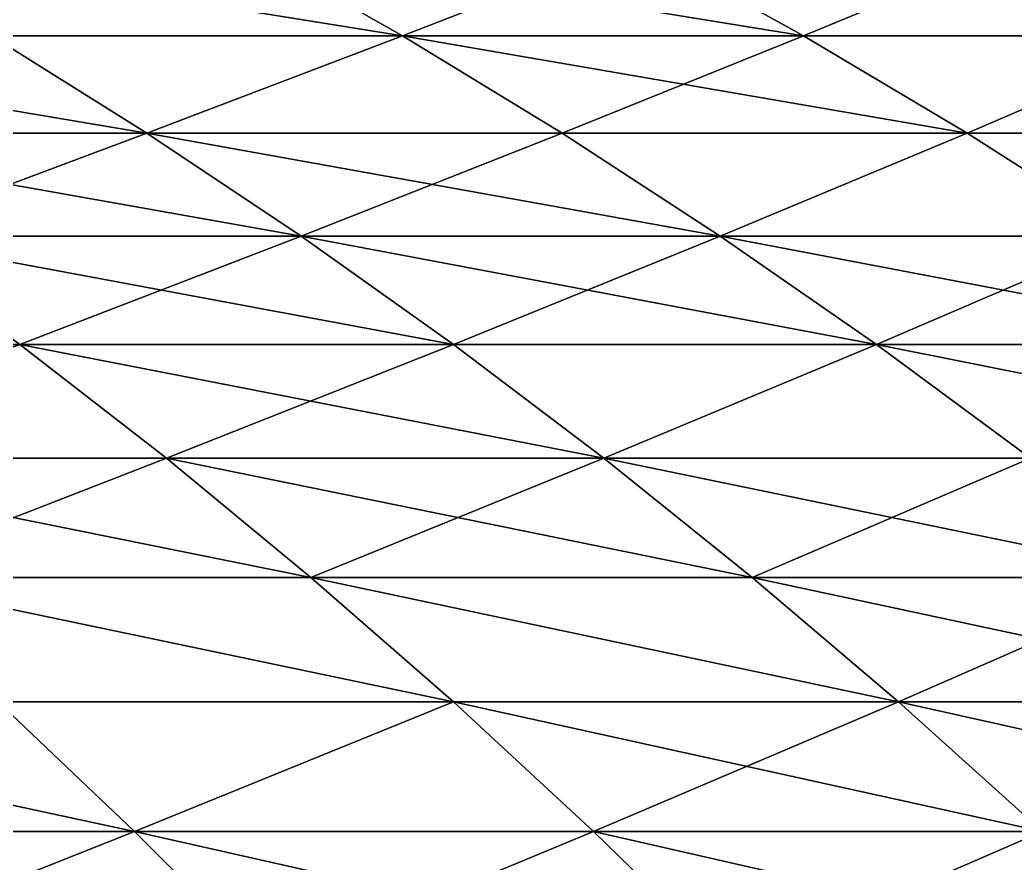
# Model space of a CAD drawing. Header units: millimetres. Extents: x -3250 to 6200, y -3250 to 3250.
# Drawn here: x 5136.5 to 5218, y 669.4 to 738.5 of the extents above; entities that cross this region are included whole.
import ezdxf

# ---------------------------------------------------------------- set-up
doc = ezdxf.new("R2010")
doc.units = ezdxf.units.MM
doc.header["$MEASUREMENT"] = 0
doc.layers.add('MESH_3D', color=2, linetype='CONTINUOUS')

msp = doc.modelspace()

# ---------------------------------------------------------------- linework, layer by layer
at = {"layer": 'MESH_3D'}
for points in [[(5121.255, 744.699, 1445.385), (5154.615, 744.699, 1478.745), (5167.841, 737.181, 1465.846)], [(5121.255, 744.699, 1445.385), (5167.841, 737.181, 1465.846), (5134.154, 737.181, 1432.159)], [(5167.841, 737.181, 25234.154), (5121.255, 744.699, 25254.615), (5134.154, 737.181, 25267.841)], [(5154.615, 744.699, 25221.255), (5121.255, 744.699, 25254.615), (5167.841, 737.181, 25234.154)], [(5154.615, 744.699, 1478.745), (5200.677, 737.181, 1500.361), (5167.841, 737.181, 1465.846)], [(5154.615, 744.699, 1478.745), (5187.134, 744.699, 1512.928), (5200.677, 737.181, 1500.361)], [(5187.134, 744.699, 25187.072), (5154.615, 744.699, 25221.255), (5167.841, 737.181, 25234.154)], [(5187.134, 744.699, 25187.072), (5167.841, 737.181, 25234.154), (5200.677, 737.181, 25199.639)], [(5187.134, 744.699, 1512.928), (5232.643, 737.181, 1535.685), (5200.677, 737.181, 1500.361)], [(5187.134, 744.699, 1512.928), (5218.791, 744.699, 1547.91), (5232.643, 737.181, 1535.685)], [(5218.791, 744.699, 25152.09), (5187.134, 744.699, 25187.072), (5200.677, 737.181, 25199.639)], [(5218.791, 744.699, 25152.09), (5200.677, 737.181, 25199.639), (5232.643, 737.181, 25164.315)], [(5146.92, 729.205, 25280.928), (5099.639, 737.181, 25300.677), (5112.073, 729.205, 25314.079)], [(5134.154, 737.181, 25267.841), (5099.639, 737.181, 25300.677), (5146.92, 729.205, 25280.928)], [(5112.073, 729.205, 1385.921), (5134.154, 737.181, 1432.159), (5146.92, 729.205, 1419.072)], [(5134.154, 737.181, 1432.159), (5167.841, 737.181, 1465.846), (5146.92, 729.205, 1419.072)], [(5167.841, 737.181, 25234.154), (5134.154, 737.181, 25267.841), (5146.92, 729.205, 25280.928)], [(5146.92, 729.205, 1419.072), (5167.841, 737.181, 1465.846), (5180.928, 729.205, 1453.08)], [(5167.841, 737.181, 25234.154), (5146.92, 729.205, 25280.928), (5180.928, 729.205, 25246.92)], [(5167.841, 737.181, 1465.846), (5200.677, 737.181, 1500.361), (5214.079, 729.205, 1487.927)], [(5167.841, 737.181, 1465.846), (5214.079, 729.205, 1487.927), (5180.928, 729.205, 1453.08)], [(5200.677, 737.181, 25199.639), (5167.841, 737.181, 25234.154), (5180.928, 729.205, 25246.92)], [(5200.677, 737.181, 25199.639), (5180.928, 729.205, 25246.92), (5214.079, 729.205, 25212.073)], [(5200.677, 737.181, 1500.361), (5232.643, 737.181, 1535.685), (5214.079, 729.205, 1487.927)], [(5232.643, 737.181, 25164.315), (5200.677, 737.181, 25199.639), (5214.079, 729.205, 25212.073)], [(5214.079, 729.205, 1487.927), (5232.643, 737.181, 1535.685), (5246.35, 729.205, 1523.588)], [(5232.643, 737.181, 25164.315), (5214.079, 729.205, 25212.073), (5246.35, 729.205, 25176.412)], [(5112.073, 729.205, 1385.921), (5146.92, 729.205, 1419.072), (5124.369, 720.775, 1372.67)], [(5159.542, 720.775, 25293.869), (5112.073, 729.205, 25314.079), (5124.369, 720.775, 25327.33)], [(5146.92, 729.205, 25280.928), (5112.073, 729.205, 25314.079), (5159.542, 720.775, 25293.869)], [(5124.369, 720.775, 1372.67), (5146.92, 729.205, 1419.072), (5159.542, 720.775, 1406.131)], [(5146.92, 729.205, 1419.072), (5180.928, 729.205, 1453.08), (5193.869, 720.775, 1440.458)], [(5146.92, 729.205, 1419.072), (5193.869, 720.775, 1440.458), (5159.542, 720.775, 1406.131)], [(5180.928, 729.205, 25246.92), (5146.92, 729.205, 25280.928), (5159.542, 720.775, 25293.869)], [(5180.928, 729.205, 25246.92), (5159.542, 720.775, 25293.869), (5193.869, 720.775, 25259.542)], [(5180.928, 729.205, 1453.08), (5214.079, 729.205, 1487.927), (5193.869, 720.775, 1440.458)], [(5214.079, 729.205, 25212.073), (5180.928, 729.205, 25246.92), (5193.869, 720.775, 25259.542)], [(5193.869, 720.775, 1440.458), (5214.079, 729.205, 1487.927), (5227.33, 720.775, 1475.631)], [(5214.079, 729.205, 25212.073), (5193.869, 720.775, 25259.542), (5227.33, 720.775, 25224.369)], [(5214.079, 729.205, 1487.927), (5246.35, 729.205, 1523.588), (5227.33, 720.775, 1475.631)], [(5246.35, 729.205, 25176.412), (5214.079, 729.205, 25212.073), (5227.33, 720.775, 25224.369)], [(5124.369, 720.775, 25327.33), (5100.192, 711.897, 25373.296), (5136.518, 711.897, 25340.424)], [(5124.369, 720.775, 1372.67), (5172.013, 711.897, 1393.344), (5136.518, 711.897, 1359.576)], [(5124.369, 720.775, 1372.67), (5159.542, 720.775, 1406.131), (5172.013, 711.897, 1393.344)], [(5159.542, 720.775, 25293.869), (5124.369, 720.775, 25327.33), (5136.518, 711.897, 25340.424)], [(5159.542, 720.775, 25293.869), (5136.518, 711.897, 25340.424), (5172.013, 711.897, 25306.656)], [(5159.542, 720.775, 1406.131), (5206.656, 711.897, 1427.987), (5172.013, 711.897, 1393.344)], [(5159.542, 720.775, 1406.131), (5193.869, 720.775, 1440.458), (5206.656, 711.897, 1427.987)], [(5193.869, 720.775, 25259.542), (5159.542, 720.775, 25293.869), (5172.013, 711.897, 25306.656)], [(5193.869, 720.775, 25259.542), (5172.013, 711.897, 25306.656), (5206.656, 711.897, 25272.013)], [(5193.869, 720.775, 1440.458), (5227.33, 720.775, 1475.631), (5240.424, 711.897, 1463.482)], [(5193.869, 720.775, 1440.458), (5240.424, 711.897, 1463.482), (5206.656, 711.897, 1427.987)], [(5227.33, 720.775, 25224.369), (5193.869, 720.775, 25259.542), (5206.656, 711.897, 25272.013)], [(5227.33, 720.775, 25224.369), (5206.656, 711.897, 25272.013), (5240.424, 711.897, 25236.518)], [(5136.518, 711.897, 25340.424), (5100.192, 711.897, 25373.296), (5111.86, 702.577, 25386.519)], [(5111.86, 702.577, 1313.481), (5136.518, 711.897, 1359.576), (5148.513, 702.577, 1346.649)], [(5136.518, 711.897, 25340.424), (5111.86, 702.577, 25386.519), (5148.513, 702.577, 25353.351)], [(5136.518, 711.897, 1359.576), (5172.013, 711.897, 1393.344), (5148.513, 702.577, 1346.649)], [(5184.327, 702.577, 25319.28), (5136.518, 711.897, 25340.424), (5148.513, 702.577, 25353.351)], [(5172.013, 711.897, 25306.656), (5136.518, 711.897, 25340.424), (5184.327, 702.577, 25319.28)], [(5148.513, 702.577, 1346.649), (5172.013, 711.897, 1393.344), (5184.327, 702.577, 1380.72)], [(5172.013, 711.897, 1393.344), (5206.656, 711.897, 1427.987), (5184.327, 702.577, 1380.72)], [(5206.656, 711.897, 25272.013), (5172.013, 711.897, 25306.656), (5184.327, 702.577, 25319.28)], [(5184.327, 702.577, 1380.72), (5206.656, 711.897, 1427.987), (5219.28, 702.577, 1415.673)], [(5206.656, 711.897, 25272.013), (5184.327, 702.577, 25319.28), (5219.28, 702.577, 25284.327)], [(5206.656, 711.897, 1427.987), (5240.424, 711.897, 1463.482), (5253.351, 702.577, 1451.487)], [(5206.656, 711.897, 1427.987), (5253.351, 702.577, 1451.487), (5219.28, 702.577, 1415.673)], [(5240.424, 711.897, 25236.518), (5206.656, 711.897, 25272.013), (5219.28, 702.577, 25284.327)], [(5111.86, 702.577, 1313.481), (5160.345, 692.82, 1333.896), (5123.372, 692.82, 1300.438)], [(5111.86, 702.577, 1313.481), (5148.513, 702.577, 1346.649), (5160.345, 692.82, 1333.896)], [(5148.513, 702.577, 25353.351), (5111.86, 702.577, 25386.519), (5123.372, 692.82, 25399.562)], [(5148.513, 702.577, 25353.351), (5123.372, 692.82, 25399.562), (5160.345, 692.82, 25366.104)], [(5148.513, 702.577, 1346.649), (5196.474, 692.82, 1368.266), (5160.345, 692.82, 1333.896)], [(5148.513, 702.577, 1346.649), (5184.327, 702.577, 1380.72), (5196.474, 692.82, 1368.266)], [(5184.327, 702.577, 25319.28), (5148.513, 702.577, 25353.351), (5160.345, 692.82, 25366.104)], [(5184.327, 702.577, 25319.28), (5160.345, 692.82, 25366.104), (5196.474, 692.82, 25331.734)], [(5184.327, 702.577, 1380.72), (5231.734, 692.82, 1403.526), (5196.474, 692.82, 1368.266)], [(5184.327, 702.577, 1380.72), (5219.28, 702.577, 1415.673), (5231.734, 692.82, 1403.526)], [(5219.28, 702.577, 25284.327), (5184.327, 702.577, 25319.28), (5196.474, 692.82, 25331.734)], [(5219.28, 702.577, 25284.327), (5196.474, 692.82, 25331.734), (5231.734, 692.82, 25296.474)], [(5123.372, 692.82, 1300.438), (5160.345, 692.82, 1333.896), (5172.009, 682.633, 1321.326)], [(5123.372, 692.82, 1300.438), (5172.009, 682.633, 1321.326), (5134.718, 682.633, 1287.58)], [(5172.009, 682.633, 25378.674), (5123.372, 692.82, 25399.562), (5134.718, 682.633, 25412.42)], [(5160.345, 692.82, 25366.104), (5123.372, 692.82, 25399.562), (5172.009, 682.633, 25378.674)], [(5160.345, 692.82, 1333.896), (5208.447, 682.633, 1355.991), (5172.009, 682.633, 1321.326)], [(5160.345, 692.82, 1333.896), (5196.474, 692.82, 1368.266), (5208.447, 682.633, 1355.991)], [(5208.447, 682.633, 25344.009), (5160.345, 692.82, 25366.104), (5172.009, 682.633, 25378.674)], [(5196.474, 692.82, 25331.734), (5160.345, 692.82, 25366.104), (5208.447, 682.633, 25344.009)], [(5196.474, 692.82, 1368.266), (5231.734, 692.82, 1403.526), (5244.009, 682.633, 1391.553)], [(5196.474, 692.82, 1368.266), (5244.009, 682.633, 1391.553), (5208.447, 682.633, 1355.991)], [(5231.734, 692.82, 25296.474), (5196.474, 692.82, 25331.734), (5208.447, 682.633, 25344.009)], [(5231.734, 692.82, 25296.474), (5208.447, 682.633, 25344.009), (5244.009, 682.633, 25308.447)], [(5096.598, 682.633, 1254.775), (5134.718, 682.633, 1287.58), (5145.893, 672.021, 1274.917)], [(5096.598, 682.633, 1254.775), (5145.893, 672.021, 1274.917), (5107.454, 672.021, 1241.837)], [(5134.718, 682.633, 25412.42), (5107.454, 672.021, 25458.163), (5145.893, 672.021, 25425.083)], [(5134.718, 682.633, 1287.58), (5172.009, 682.633, 1321.326), (5145.893, 672.021, 1274.917)], [(5172.009, 682.633, 25378.674), (5134.718, 682.633, 25412.42), (5145.893, 672.021, 25425.083)], [(5145.893, 672.021, 1274.917), (5172.009, 682.633, 1321.326), (5183.497, 672.021, 1308.945)], [(5172.009, 682.633, 25378.674), (5145.893, 672.021, 25425.083), (5183.497, 672.021, 25391.055)], [(5172.009, 682.633, 1321.326), (5208.447, 682.633, 1355.991), (5220.24, 672.021, 1343.9)], [(5172.009, 682.633, 1321.326), (5220.24, 672.021, 1343.9), (5183.497, 672.021, 1308.945)], [(5208.447, 682.633, 25344.009), (5172.009, 682.633, 25378.674), (5183.497, 672.021, 25391.055)], [(5208.447, 682.633, 25344.009), (5183.497, 672.021, 25391.055), (5220.24, 672.021, 25356.1)], [(5208.447, 682.633, 1355.991), (5244.009, 682.633, 1391.553), (5256.1, 672.021, 1379.76)], [(5208.447, 682.633, 1355.991), (5256.1, 672.021, 1379.76), (5220.24, 672.021, 1343.9)], [(5244.009, 682.633, 25308.447), (5208.447, 682.633, 25344.009), (5220.24, 672.021, 25356.1)], [(5107.454, 672.021, 1241.837), (5145.893, 672.021, 1274.917), (5156.89, 660.991, 1262.457)], [(5107.454, 672.021, 1241.837), (5156.89, 660.991, 1262.457), (5118.136, 660.991, 1229.106)], [(5145.893, 672.021, 25425.083), (5107.454, 672.021, 25458.163), (5118.136, 660.991, 25470.894)], [(5145.893, 672.021, 25425.083), (5118.136, 660.991, 25470.894), (5156.89, 660.991, 25437.543)], [(5145.893, 672.021, 1274.917), (5183.497, 672.021, 1308.945), (5156.89, 660.991, 1262.457)], [(5194.8, 660.991, 25403.237), (5145.893, 672.021, 25425.083), (5156.89, 660.991, 25437.543)], [(5183.497, 672.021, 25391.055), (5145.893, 672.021, 25425.083), (5194.8, 660.991, 25403.237)], [(5156.89, 660.991, 1262.457), (5183.497, 672.021, 1308.945), (5194.8, 660.991, 1296.763)], [(5183.497, 672.021, 1308.945), (5220.24, 672.021, 1343.9), (5194.8, 660.991, 1296.763)], [(5231.844, 660.991, 25367.997), (5183.497, 672.021, 25391.055), (5194.8, 660.991, 25403.237)], [(5220.24, 672.021, 25356.1), (5183.497, 672.021, 25391.055), (5231.844, 660.991, 25367.997)], [(5194.8, 660.991, 1296.763), (5220.24, 672.021, 1343.9), (5231.844, 660.991, 1332.003)]]:
    msp.add_3dface(points, dxfattribs=at)

doc.saveas('drawing.dxf')
